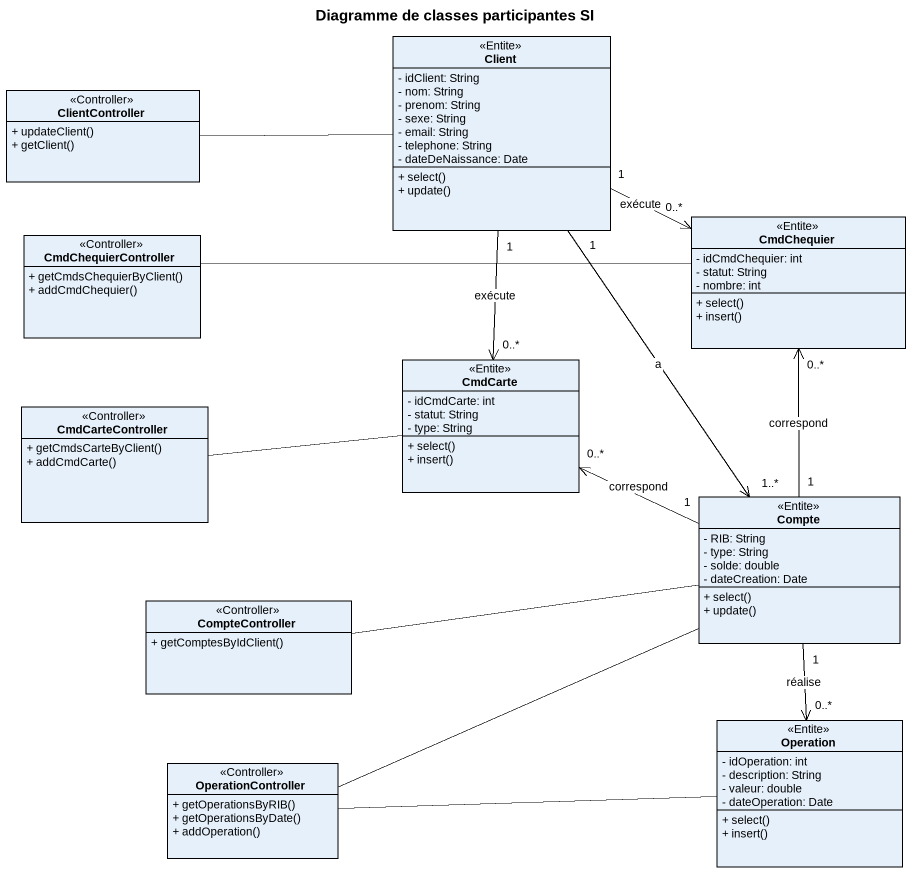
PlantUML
@startuml
title Diagramme de classes participantes SI
hide circle
hide empty members
skinparam classAttributeIconSize 0
class Client <<Entite>> {
  - idClient: String
  - nom: String
  - prenom: String
  - sexe: String
  - email: String
  - telephone: String
  - dateDeNaissance: Date
  + select()
  + update()
}
class ClientController <<Controller>> {
  + updateClient()
  + getClient()
}
class CmdChequierController <<Controller>> {
  + getCmdsChequierByClient()
  + addCmdChequier()
}
class CmdChequier <<Entite>> {
  - idCmdChequier: int
  - statut: String
  - nombre: int
  + select()
  + insert()
}
class CmdCarte <<Entite>> {
  - idCmdCarte: int
  - statut: String
  - type: String
  + select()
  + insert()
}
class CmdCarteController <<Controller>> {
  + getCmdsCarteByClient()
  + addCmdCarte()
}
class Compte <<Entite>> {
  - RIB: String
  - type: String
  - solde: double
  - dateCreation: Date
  + select()
  + update()
}
class CompteController <<Controller>> {
  + getComptesByIdClient()
}
class Operation <<Entite>> {
  - idOperation: int
  - description: String
  - valeur: double
  - dateOperation: Date
  + select()
  + insert()
}
class OperationController <<Controller>> {
  + getOperationsByRIB()
  + getOperationsByDate()
  + addOperation()
}
Client "1" -right-> "0..*" CmdChequier : exécute
Client "1" --> "1..*" Compte : a
ClientController -right- Client
CmdChequierController -right- CmdChequier
CmdCarte "0..*" <-up- "1" Client : exécute
CmdCarte "0..*" <-right- "1" Compte : correspond
CmdCarteController -right- CmdCarte
Compte "1" -up-> "0..*" CmdChequier : correspond
Compte "1" --> "0..*" Operation : réalise
CompteController -right- Compte
OperationController -right- Compte
OperationController -right- Operation
@enduml
